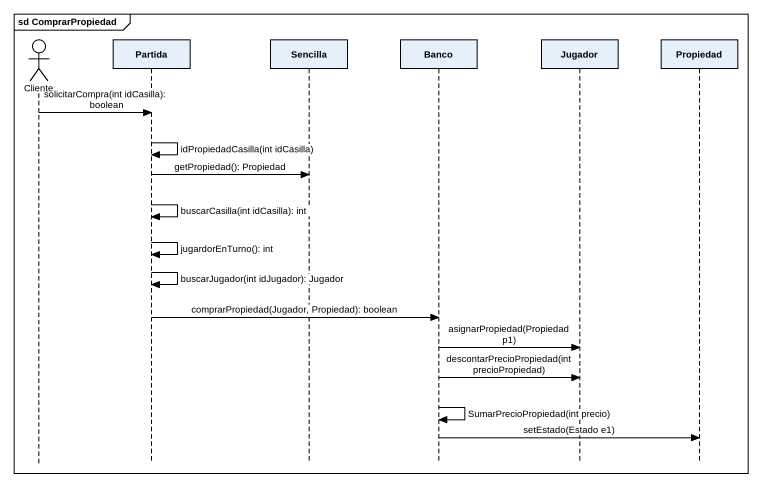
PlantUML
@startuml
mainframe sd ComprarPropiedad
hide footbox
actor Cliente
participant Partida
participant Sencilla
participant Banco
participant Jugador
participant Propiedad

Cliente -> Partida : solicitarCompra(int idCasilla): boolean
Partida -> Partida : idPropiedadCasilla(int idCasilla)
Partida -> Sencilla : getPropiedad(): Propiedad
Partida -> Partida : buscarCasilla(int idCasilla): int
Partida -> Partida : jugardorEnTurno(): int
Partida -> Partida : buscarJugador(int idJugador): Jugador
Partida -> Banco : comprarPropiedad(Jugador, Propiedad): boolean
Banco -> Jugador : asignarPropiedad(Propiedad p1)
Banco -> Jugador : descontarPrecioPropiedad(int precioPropiedad)
Banco -> Banco : SumarPrecioPropiedad(int precio)
Banco -> Propiedad : setEstado(Estado e1)
@enduml
